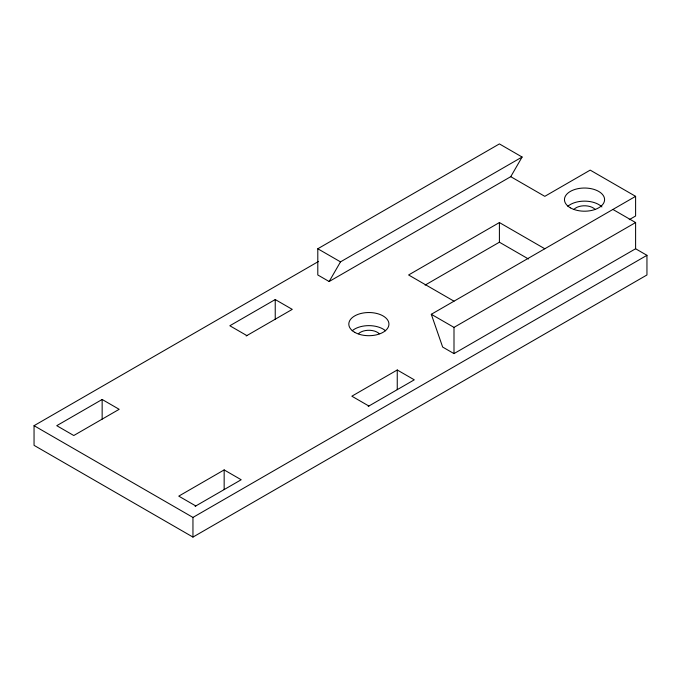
<?xml version="1.0" encoding="UTF-8"?>
<svg xmlns="http://www.w3.org/2000/svg" width="681" height="681" viewBox="0 0 681 681"><rect width="100%" height="100%" fill="white"/><g stroke="black" fill="none" stroke-linecap="round" stroke-linejoin="round"><path stroke-width="1.02" d="M329.153 281.525L340.5 261.862L522.097 157.022L499.403 143.912L317.797 248.761L317.797 274.971L329.153 281.525L510.75 176.677L522.097 157.022M629.244 219.665L635.603 215.996L635.603 196.341L431.303 314.29L442.65 347.055L453.997 353.609L635.603 248.761L646.95 255.315L646.95 274.971L192.953 537.088L34.05 445.348L34.05 425.685L318.606 261.402M102.15 399.475L56.753 425.685L73.778 435.517L119.175 409.307L102.15 399.475L102.15 419.138M246.181 335.98L292.26 309.37L275.235 299.546L229.837 325.756L246.862 335.588M544.8 248.761L499.403 222.551L408.6 274.971L453.997 301.181M425.106 285.101L499.403 242.206L528.456 258.984M431.303 314.29L453.997 327.391L635.603 222.551L635.603 248.761M195.106 506.349L241.185 479.747L224.16 469.916L178.762 496.134L195.787 505.957M368.191 406.421L414.278 379.819L397.253 369.987L351.847 396.197L368.872 406.029M34.05 425.685L192.953 517.424L646.95 255.315M635.603 196.341L590.197 170.122L544.8 196.341L510.75 176.677M612.9 209.442L635.603 222.551M317.797 248.761L340.5 261.862M499.403 222.551L499.403 242.206M453.997 327.391L453.997 353.609M397.253 369.987L397.253 389.643M275.235 299.546L275.235 319.202M224.16 469.916L224.16 489.579M192.953 517.424L192.953 537.088M358.453 333.75A12.037 6.946 0 0 1 379.3 333.75M352.188 330.787A20.064 11.586 0 0 1 385.557 330.787M574.1 209.246A12.037 6.946 0 0 1 594.947 209.246M567.843 206.283A20.064 11.586 0 0 1 601.902 206.93M354.69 332.311A20.064 11.586 0 0 0 388.255 327.118A20.064 11.586 0 0 0 363.68 312.928A20.064 11.586 0 0 0 354.69 332.311M570.337 207.807A20.064 11.586 0 0 0 603.902 202.615A20.064 11.586 0 0 0 579.335 188.424A20.064 11.586 0 0 0 570.337 207.807"/></g></svg>
